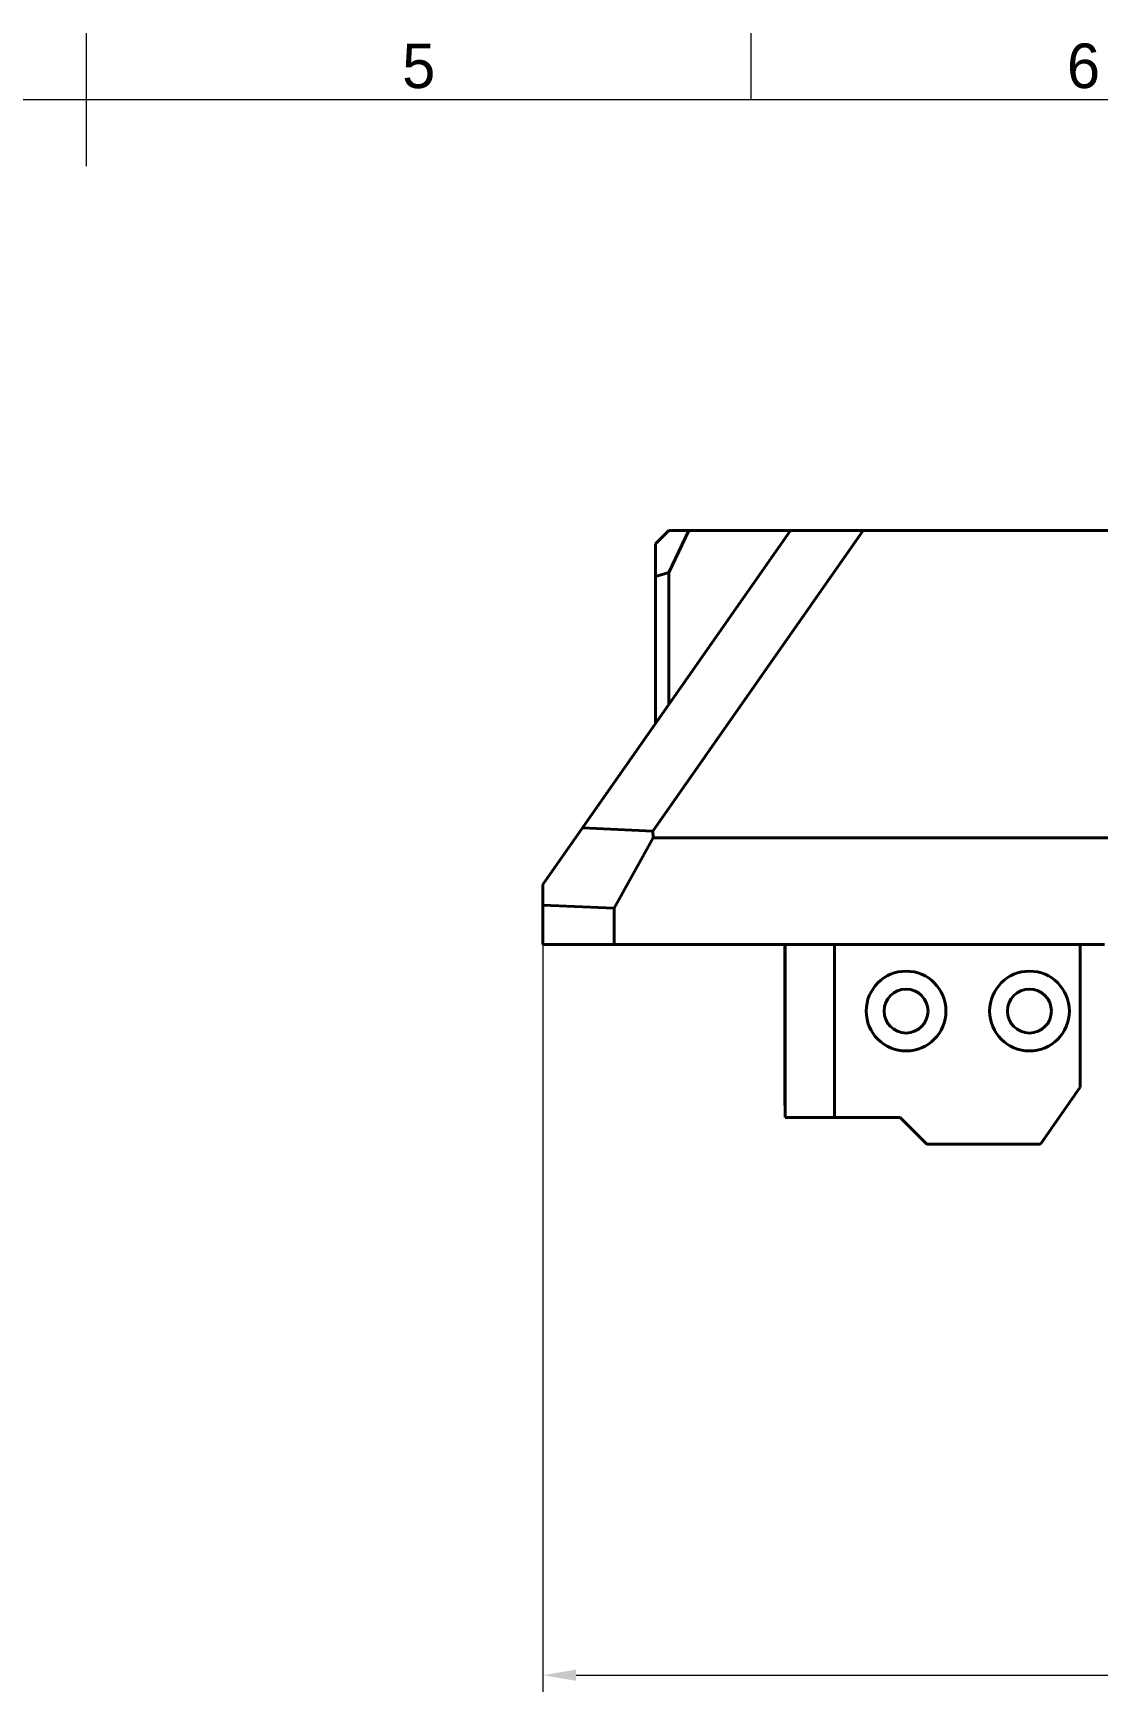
# Model space of a CAD drawing. Header units: millimetres. Extents: x 15 to 415, y 5 to 292.
# Drawn here: x 211 to 291.1, y 167.3 to 292 of the extents above; entities that cross this region are included whole.
import ezdxf

# ---------------------------------------------------------------- set-up
doc = ezdxf.new("R2010")
doc.units = ezdxf.units.MM
for name, color, linetype in [('Annotations', 7, 'Continuous'), ('Border', 7, 'Continuous'), ('Geometries', 7, 'Continuous')]:
    doc.layers.add(name, color=color, linetype=linetype)
doc.styles.add('Shapr0', font='txt', dxfattribs={"height": 3.3495})
doc.styles.add('Shapr3', font='txt', dxfattribs={"height": 3.3495})
doc.dimstyles.new('ISO-25', dxfattribs={"dimtxt": 2.5, "dimasz": 2.5, "dimexe": 1.25, "dimexo": 0.625, "dimtad": 1, "dimtxsty": 'Standard', "dimcen": 2.5, "dimadec": 0, "dimazin": 0, "dimtfac": 1, "dimtmove": 0, "dimatfit": 3, "dimfxl": 1, "dimarcsym": 0})

# ---------------------------------------------------------------- blocks, each defined once
blk = doc.blocks.new('*D5')
at = {"layer": 'Annotations', "color": 0, "linetype": 'Continuous', "lineweight": 15}
for p, q in [((249.34, 225.82), (249.34, 167.3)), ((375.66, 189.56), (375.66, 167.3)), ((251.84, 168.55), (373.16, 168.55))]:
    blk.add_line(p, q, dxfattribs=at)
at = {"layer": 'Annotations', "color": 0}
for points in [[(251.84, 168.97), (251.84, 168.13), (249.34, 168.55)], [(373.16, 168.13), (373.16, 168.97), (375.66, 168.55)]]:
    blk.add_solid(points, dxfattribs=at)
at = {"layer": 'Defpoints', "color": 0}
for p in [(249.34, 226.45), (375.66, 190.18), (375.66, 168.55)]:
    blk.add_point(p, dxfattribs=at)
at = {"layer": 'Annotations', "color": 0, "lineweight": 15, "insert": (313.04, 171.25), "char_height": 3.349, "attachment_point": 5, "style": 'Shapr3'}
blk.add_mtext('\\A1;126,32', dxfattribs=at)

msp = doc.modelspace()

# ---------------------------------------------------------------- linework, layer by layer
at = {"layer": 'Border', "linetype": 'Continuous', "lineweight": 15}
for p, q in [((215, 282), (215, 292)), ((265, 287), (265, 292)), ((410, 287), (20, 287))]:
    msp.add_line(p, q, dxfattribs=at)
at = {"layer": 'Geometries', "linetype": 'Continuous', "lineweight": 40}
for p, q in [((273.416, 254.605), (257.599, 232.016)), ((258.806, 254.605), (257.806, 253.605)), ((258.806, 241.52), (267.969, 254.605)), ((260.317, 254.605), (258.806, 251.449)), ((258.806, 254.605), (260.317, 254.605)), ((267.969, 254.605), (260.317, 254.605)), ((267.969, 254.605), (273.416, 254.605)), ((273.416, 254.605), (295.297, 254.605)), ((257.806, 253.605), (257.806, 252.629)), ((257.806, 251.145), (257.806, 252.629)), ((257.806, 251.145), (258.806, 251.449)), ((257.806, 240.091), (257.806, 251.145)), ((258.806, 251.449), (258.806, 241.52)), ((257.806, 240.091), (258.806, 241.52)), ((252.314, 232.247), (257.806, 240.091)), ((249.341, 228.002), (252.314, 232.247)), ((252.314, 232.247), (257.599, 232.016)), ((257.599, 232.016), (257.62, 231.509)), ((257.62, 231.509), (254.71, 226.213)), ((257.62, 231.509), (295.297, 231.509)), ((249.341, 226.447), (249.341, 228.002)), ((254.71, 226.213), (249.341, 226.447)), ((249.341, 223.481), (249.341, 226.447)), ((254.71, 226.213), (254.71, 223.481)), ((254.71, 223.481), (249.341, 223.481)), ((254.71, 223.481), (267.541, 223.481)), ((267.541, 223.481), (267.554, 223.481)), ((267.541, 211.381), (267.541, 223.481)), ((267.554, 211.381), (267.554, 223.481)), ((267.554, 223.481), (268.541, 223.481)), ((270.996, 223.481), (268.541, 223.481)), ((270.996, 223.481), (271.275, 223.481)), ((271.275, 223.481), (271.275, 210.481)), ((271.275, 223.481), (289.754, 223.481)), ((289.754, 223.481), (289.754, 212.765)), ((289.754, 223.481), (291.587, 223.481)), ((286.754, 208.481), (289.754, 212.765)), ((267.554, 211.381), (267.541, 211.381)), ((267.554, 210.481), (267.554, 211.381)), ((267.554, 210.481), (271.275, 210.481)), ((271.275, 210.481), (276.219, 210.481)), ((276.219, 210.481), (278.219, 208.481)), ((278.219, 208.481), (286.754, 208.481))]:
    msp.add_line(p, q, dxfattribs=at)
for centre, radius in [((276.654, 218.481), 3), ((285.935, 218.481), 3), ((276.654, 218.481), 1.65), ((285.935, 218.481), 1.65)]:
    msp.add_circle(centre, radius, dxfattribs=at)

# ---------------------------------------------------------------- texts
at = {"layer": 'Border', "linetype": 'Continuous', "lineweight": 15, "char_height": 3.349, "width": 3.3495, "attachment_point": 8, "style": 'Shapr0'}
for s, insert in [('5', (240, 287.825)), ('6', (290, 287.825))]:
    msp.add_mtext(s, dxfattribs=dict(at, insert=insert))

# ---------------------------------------------------------------- dimensions: what is measured, and where the dimension line sits
at = {"layer": 'Annotations', "linetype": 'Continuous', "lineweight": 15}
dim = msp.add_linear_dim(base=(375.659, 168.551), p1=(249.341, 226.447), p2=(375.659, 190.182), dimstyle='ISO-25', override={"dimscale": 1, "dimgap": 0.7, "dimdec": 2, "dimlfac": 1, "dimrnd": 0.01, "dimzin": 8, "dimdsep": 44, "dimtxsty": 'Shapr3', "dimse1": 0, "dimse2": 0, "dimadec": 2, "dimtol": 0, "dimlim": 0, "dimtp": 0, "dimtm": 0, "dimtfac": 0.6, "dimtdec": 8, "dimfrac": 2, "dimtolj": 1, "dimlwd": 15, "dimlwe": 15}, dxfattribs=at)
dim.commit()
dim.dimension.update_dxf_attribs({"geometry": '*D5', "text_midpoint": (313.043, 168.551), "dimtype": 160})

doc.saveas('drawing.dxf')
